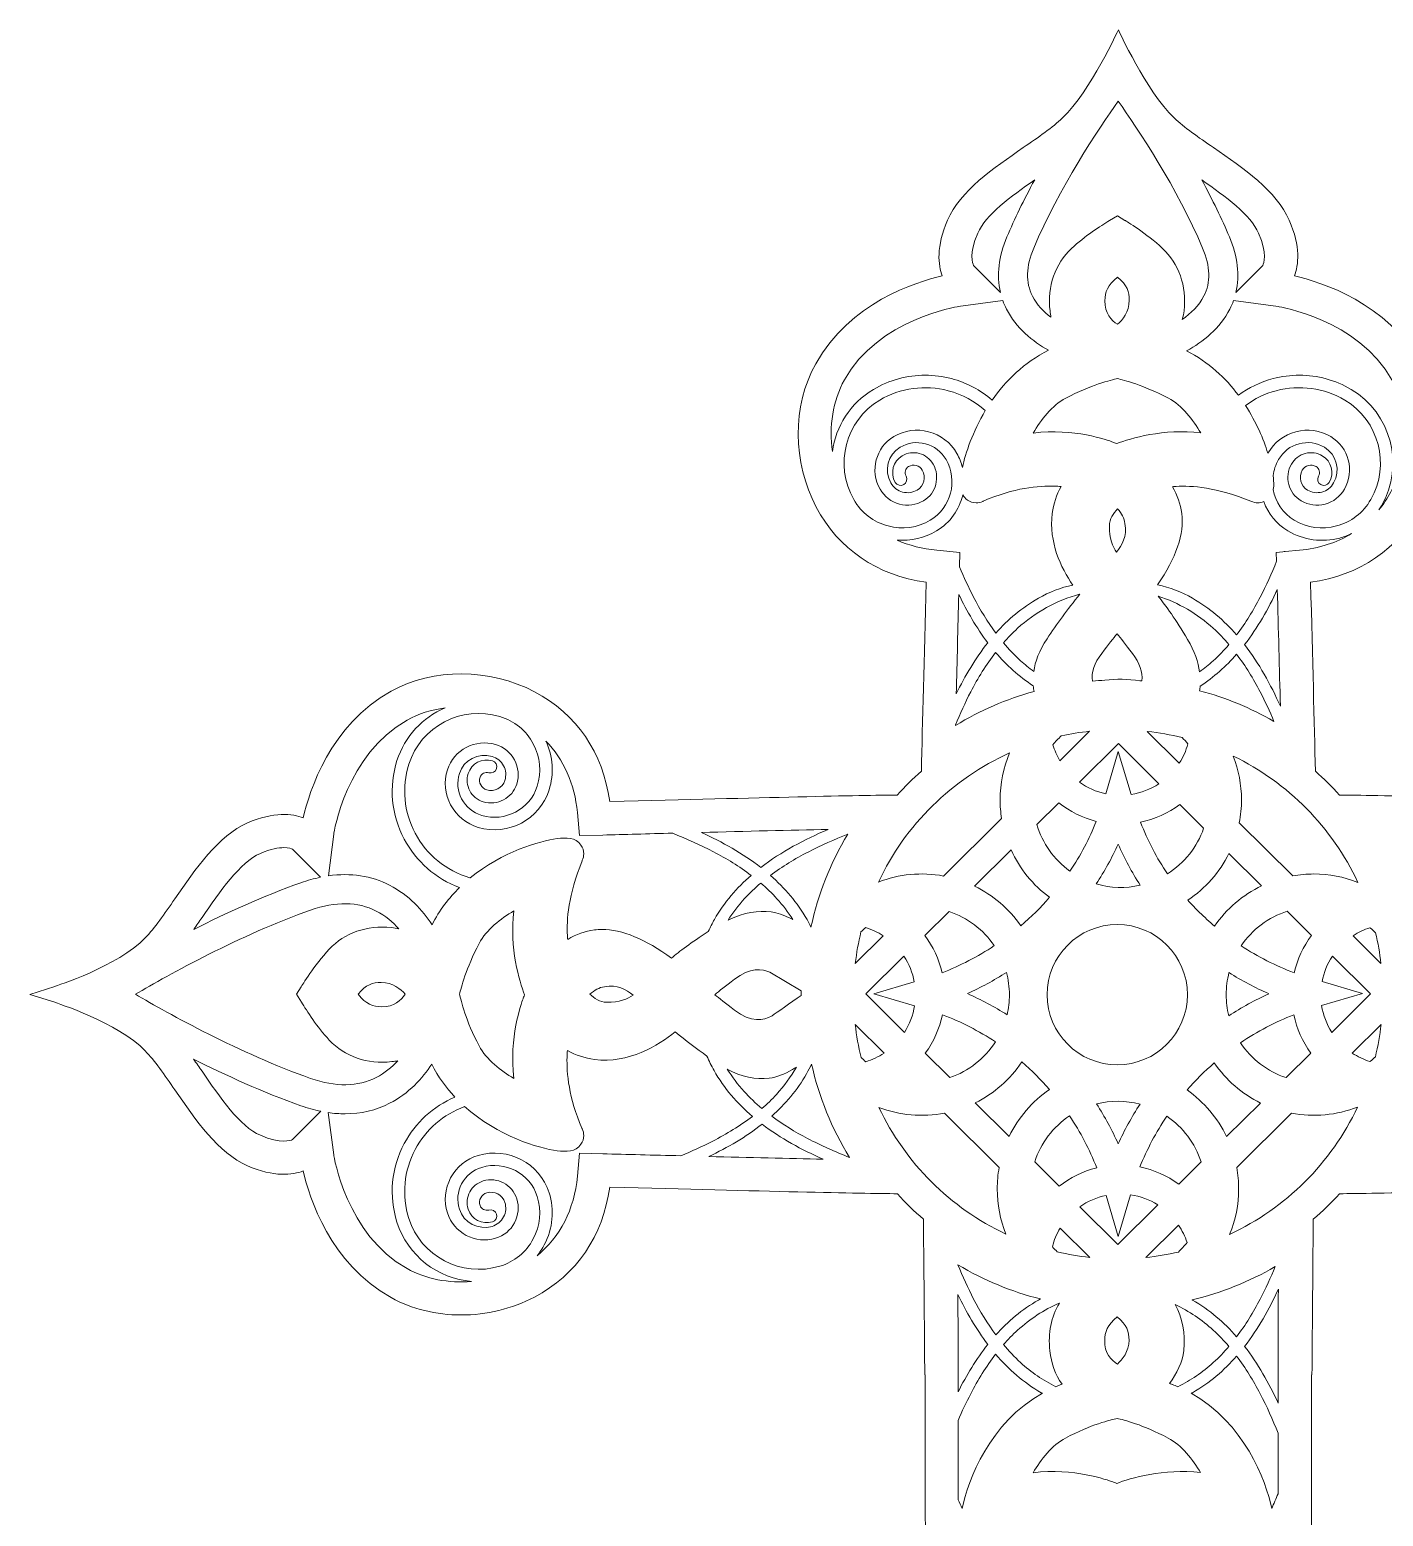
# Model space of a CAD drawing. Header units: millimetres. Extents: x -220 to 1461, y 255 to 578.
# Drawn here: x 339.9 to 501.1, y 386 to 563.1 of the extents above; entities that cross this region are included whole.
import ezdxf

# ---------------------------------------------------------------- set-up
doc = ezdxf.new("R2010")
doc.units = ezdxf.units.MM
doc.header["$MEASUREMENT"] = 0
doc.layers.add('Layer 4', color=7, linetype='Continuous')

msp = doc.modelspace()

# ---------------------------------------------------------------- linework, layer by layer
at = {"layer": 'Layer 4', "lineweight": 0}
for points, knots in [([(596.3, 449.12), (596.22, 449.14), (588.7, 451.55), (585.51, 454.9), (584.39, 456.07), (583.22, 457.77), (581.97, 459.57), (579.54, 463.1), (576.78, 467.1), (573.33, 468.6), (570.15, 469.98), (567.96, 469.7), (566.67, 469.22), (565.95, 472.42), (563.49, 480.26), (556.21, 484.31), (551.19, 487.09), (544.49, 487.06), (539.12, 484.23), (534.12, 481.6), (530.97, 476.97), (530.17, 471.14), (511.72, 471.63), (500.25, 471.9), (495.91, 471.93), (495.01, 472.93), (494.05, 473.87), (493.04, 474.77), (492.91, 480.5), (492.72, 488), (492.47, 497.28), (498.3, 498.08), (502.93, 501.23), (505.56, 506.23), (508.39, 511.59), (508.42, 518.3), (505.64, 523.31), (501.59, 530.6), (493.75, 533.06), (490.55, 533.78), (491.03, 535.07), (491.31, 537.26), (489.93, 540.44), (488.43, 543.89), (484.43, 546.65), (480.9, 549.08), (479.1, 550.32), (477.4, 551.49), (476.23, 552.61), (472.88, 555.81), (469.57, 563.13), (469.57, 563.13), (469.57, 563.13), (466.26, 555.81), (462.92, 552.61), (461.74, 551.49), (460.04, 550.32), (458.24, 549.08), (454.71, 546.65), (450.71, 543.89), (449.22, 540.44), (447.84, 537.26), (448.11, 535.07), (448.59, 533.78), (445.39, 533.06), (437.56, 530.6), (433.51, 523.31), (430.72, 518.3), (430.75, 511.59), (433.58, 506.23), (436.22, 501.23), (440.84, 498.08), (446.67, 497.28), (446.43, 488), (446.24, 480.49), (446.1, 474.77), (445.09, 473.87), (444.13, 472.93), (443.23, 471.93), (438.9, 471.9), (427.43, 471.63), (408.97, 471.14), (408.17, 476.97), (405.02, 481.6), (400.02, 484.23), (394.66, 487.06), (387.95, 487.09), (382.93, 484.31), (375.65, 480.26), (373.19, 472.42), (372.47, 469.22), (371.18, 469.7), (368.99, 469.98), (365.81, 468.6), (362.36, 467.1), (359.6, 463.1), (357.17, 459.57), (355.93, 457.77), (354.76, 456.07), (353.63, 454.9), (350.44, 451.55), (342.92, 449.14), (342.85, 449.12), (342.85, 449.12), (339.88, 448.17), (339.88, 448.17), (339.88, 448.17), (342.85, 447.23), (342.85, 447.23), (342.92, 447.21), (350.44, 444.8), (353.63, 441.45), (354.76, 440.28), (355.93, 438.58), (357.17, 436.78), (359.6, 433.25), (362.36, 429.25), (365.81, 427.75), (368.99, 426.37), (371.18, 426.65), (372.47, 427.13), (373.19, 423.93), (375.65, 416.09), (382.93, 412.04), (385.42, 410.66), (388.32, 409.97), (391.27, 409.97), (394.27, 409.97), (397.31, 410.69), (400.02, 412.11), (405.02, 414.75), (408.17, 419.38), (408.97, 425.21), (427.44, 424.71), (438.9, 424.45), (443.24, 424.42), (444.21, 423.34), (445.25, 422.32), (446.35, 421.37), (446.42, 414.11), (446.47, 407.4), (446.51, 402.83), (446.51, 402.83), (446.55, 402.83), (446.55, 402.83), (446.58, 386.22), (446.6, 368.58), (446.52, 367.64), (446.52, 367.7), (446.53, 367.74), (446.54, 367.76), (446.38, 367.13), (446.43, 347.89), (446.5, 331.46), (440.41, 330.64), (435.58, 327.35), (432.82, 322.13), (430.07, 316.91), (430, 310.45), (432.65, 305.68), (436.7, 298.39), (444.54, 295.93), (447.74, 295.21), (447.26, 293.92), (446.98, 291.73), (448.36, 288.55), (449.86, 285.1), (453.86, 282.34), (457.39, 279.91), (459.19, 278.67), (460.89, 277.5), (462.06, 276.37), (465.41, 273.18), (469.51, 263.27), (469.51, 263.27), (469.51, 263.27), (473.73, 273.18), (477.08, 276.37), (478.25, 277.5), (479.96, 278.67), (481.76, 279.91), (485.29, 282.34), (489.29, 285.1), (490.78, 288.55), (492.16, 291.73), (491.89, 293.92), (491.4, 295.21), (494.6, 295.93), (502.44, 298.39), (506.49, 305.68), (509.14, 310.45), (509.07, 316.91), (506.32, 322.13), (503.57, 327.35), (498.73, 330.64), (492.64, 331.46), (492.71, 347.89), (492.76, 367.13), (492.61, 367.76), (492.61, 367.74), (492.62, 367.7), (492.63, 367.64), (492.55, 368.58), (492.56, 386.22), (492.59, 402.83), (492.59, 402.83), (492.64, 402.83), (492.64, 402.83), (492.67, 407.4), (492.73, 414.11), (492.79, 421.37), (493.89, 422.32), (494.93, 423.34), (495.91, 424.42), (500.24, 424.45), (511.71, 424.71), (530.17, 425.21), (530.97, 419.38), (534.12, 414.75), (539.12, 412.11), (541.83, 410.69), (544.88, 409.97), (547.88, 409.97), (550.82, 409.97), (553.72, 410.66), (556.21, 412.04), (563.49, 416.09), (565.95, 423.93), (566.67, 427.13), (567.96, 426.65), (570.15, 426.37), (573.33, 427.75), (576.78, 429.25), (579.54, 433.25), (581.97, 436.78), (583.22, 438.58), (584.39, 440.28), (585.51, 441.45), (588.7, 444.8), (596.22, 447.21), (596.3, 447.23), (596.3, 447.23), (599.27, 448.17), (599.27, 448.17), (599.27, 448.17), (596.3, 449.12), (596.3, 449.12)], [0, 0, 0, 0, 1, 1, 1, 2, 2, 2, 3, 3, 3, 4, 4, 4, 5, 5, 5, 6, 6, 6, 7, 7, 7, 8, 8, 8, 9, 9, 9, 10, 10, 10, 11, 11, 11, 12, 12, 12, 13, 13, 13, 14, 14, 14, 15, 15, 15, 16, 16, 16, 17, 17, 17, 18, 18, 18, 19, 19, 19, 20, 20, 20, 21, 21, 21, 22, 22, 22, 23, 23, 23, 24, 24, 24, 25, 25, 25, 26, 26, 26, 27, 27, 27, 28, 28, 28, 29, 29, 29, 30, 30, 30, 31, 31, 31, 32, 32, 32, 33, 33, 33, 34, 34, 34, 35, 35, 35, 36, 36, 36, 37, 37, 37, 38, 38, 38, 39, 39, 39, 40, 40, 40, 41, 41, 41, 42, 42, 42, 43, 43, 43, 44, 44, 44, 45, 45, 45, 46, 46, 46, 47, 47, 47, 48, 48, 48, 49, 49, 49, 50, 50, 50, 51, 51, 51, 52, 52, 52, 53, 53, 53, 54, 54, 54, 55, 55, 55, 56, 56, 56, 57, 57, 57, 58, 58, 58, 59, 59, 59, 60, 60, 60, 61, 61, 61, 62, 62, 62, 63, 63, 63, 64, 64, 64, 65, 65, 65, 66, 66, 66, 67, 67, 67, 68, 68, 68, 69, 69, 69, 70, 70, 70, 71, 71, 71, 72, 72, 72, 73, 73, 73, 74, 74, 74, 75, 75, 75, 76, 76, 76, 77, 77, 77, 78, 78, 78, 79, 79, 79, 80, 80, 80, 81, 81, 81, 82, 82, 82, 82]), ([(469.55, 554.63), (471.83, 551.39), (476.65, 544.18), (479.61, 537.11), (480.52, 534.93), (480.58, 533.01), (479.77, 531.4), (479.18, 530.24), (478.21, 529.32), (477.19, 528.61), (477.3, 528.97), (477.37, 529.31), (477.4, 529.64), (477.69, 532.66), (476.8, 535.24), (474.83, 537.07), (472.93, 538.84), (470.47, 540.35), (470.36, 540.41), (470.36, 540.41), (469.45, 540.96), (469.45, 540.96), (469.45, 540.96), (468.51, 540.38), (468.51, 540.38), (467.48, 539.76), (465.54, 538.51), (464, 537.07), (462.02, 535.22), (461.11, 532.57), (461.43, 529.61), (461.46, 529.36), (461.5, 529.11), (461.54, 528.87), (460.66, 529.53), (459.85, 530.37), (459.33, 531.39), (458.52, 533.01), (458.57, 534.93), (459.49, 537.11), (462.45, 544.18), (467.27, 551.39), (469.55, 554.63)], [0, 0, 0, 0, 1, 1, 1, 2, 2, 2, 3, 3, 3, 4, 4, 4, 5, 5, 5, 6, 6, 6, 7, 7, 7, 8, 8, 8, 9, 9, 9, 10, 10, 10, 11, 11, 11, 12, 12, 12, 13, 13, 13, 14, 14, 14, 14]), ([(452.81, 538.87), (453.76, 541.06), (456.74, 543.25), (459.6, 545.23), (458.29, 542.84), (457.19, 540.57), (456.3, 538.45), (455.31, 536.08), (455.05, 533.86), (455.52, 531.82), (455.52, 531.82), (452.31, 535.04), (452.31, 535.04), (452.2, 535.27), (451.76, 536.43), (452.81, 538.87)], [0, 0, 0, 0, 1, 1, 1, 2, 2, 2, 3, 3, 3, 4, 4, 4, 5, 5, 5, 5]), ([(486.28, 538.87), (487.34, 536.42), (486.89, 535.26), (486.79, 535.05), (486.79, 535.05), (483.57, 531.83), (483.57, 531.83), (484.05, 533.87), (483.79, 536.08), (482.8, 538.45), (481.91, 540.57), (480.81, 542.84), (479.5, 545.23), (482.35, 543.25), (485.33, 541.06), (486.28, 538.87)], [0, 0, 0, 0, 1, 1, 1, 2, 2, 2, 3, 3, 3, 4, 4, 4, 5, 5, 5, 5]), ([(467.96, 530.82), (467.99, 531.86), (468.27, 532.68), (469.46, 533.64), (470.62, 532.7), (470.87, 531.89), (470.87, 530.88), (470.87, 529.5), (470.05, 528.54), (469.47, 528.02), (468.74, 528.49), (467.92, 529.35), (467.96, 530.82)], [0, 0, 0, 0, 1, 1, 1, 2, 2, 2, 3, 3, 3, 4, 4, 4, 4]), ([(436.93, 521.4), (440.96, 528.65), (450.41, 530.12), (450.49, 530.13), (450.49, 530.13), (455.81, 530.85), (455.81, 530.85), (455.93, 530.51), (456.08, 530.17), (456.25, 529.84), (457.39, 527.56), (459.36, 525.99), (461.26, 524.93), (458.32, 523.47), (456.13, 521.29), (454.54, 519), (453.15, 520.19), (451.5, 521.07), (449.69, 521.55), (448.65, 521.82), (447.6, 521.96), (446.56, 521.96), (444.41, 521.96), (442.29, 521.38), (440.38, 520.26), (437.61, 518.62), (435.91, 515.84), (435.51, 512.85), (435.08, 515.83), (435.55, 518.9), (436.93, 521.4)], [0, 0, 0, 0, 1, 1, 1, 2, 2, 2, 3, 3, 3, 4, 4, 4, 5, 5, 5, 6, 6, 6, 7, 7, 7, 8, 8, 8, 9, 9, 9, 10, 10, 10, 10]), ([(488.59, 530.13), (488.68, 530.12), (498.13, 528.65), (502.16, 521.4), (504.31, 517.52), (504.27, 512.29), (502.04, 508.07), (501.63, 507.29), (501.15, 506.56), (500.61, 505.9), (500.72, 506.06), (500.83, 506.23), (500.93, 506.4), (503.69, 511.23), (502.07, 517.45), (497.31, 520.26), (495.4, 521.38), (493.28, 521.96), (491.13, 521.96), (490.09, 521.96), (489.04, 521.82), (488, 521.55), (486.49, 521.15), (485.1, 520.47), (483.87, 519.57), (482.35, 521.61), (480.33, 523.52), (477.7, 524.86), (479.65, 525.92), (481.68, 527.51), (482.85, 529.84), (483.02, 530.17), (483.16, 530.51), (483.29, 530.85), (483.29, 530.85), (488.59, 530.13), (488.59, 530.13)], [0, 0, 0, 0, 1, 1, 1, 2, 2, 2, 3, 3, 3, 4, 4, 4, 5, 5, 5, 6, 6, 6, 7, 7, 7, 8, 8, 8, 9, 9, 9, 10, 10, 10, 11, 11, 11, 12, 12, 12, 12]), ([(451, 510.97), (450.85, 511.54), (450.63, 512.1), (450.33, 512.64), (449.59, 513.93), (448.39, 514.85), (446.97, 515.22), (445.56, 515.6), (444.08, 515.39), (442.82, 514.65), (440.67, 513.38), (439.93, 510.57), (441.18, 508.38), (441.69, 507.49), (442.51, 506.86), (443.49, 506.6), (444.47, 506.34), (445.48, 506.48), (446.35, 507), (447.86, 507.88), (448.37, 509.85), (447.5, 511.37), (447.14, 512), (446.55, 512.45), (445.85, 512.64), (445.16, 512.82), (444.44, 512.72), (443.82, 512.35), (442.73, 511.71), (442.36, 510.29), (442.99, 509.19), (443.2, 508.84), (443.65, 508.71), (444, 508.92), (444.36, 509.12), (444.48, 509.57), (444.28, 509.93), (444.05, 510.33), (444.18, 510.85), (444.58, 511.08), (444.85, 511.24), (445.17, 511.28), (445.48, 511.2), (445.79, 511.12), (446.05, 510.92), (446.21, 510.63), (446.68, 509.81), (446.41, 508.75), (445.6, 508.27), (445.07, 507.96), (444.46, 507.88), (443.87, 508.03), (443.28, 508.19), (442.78, 508.58), (442.47, 509.12), (441.62, 510.6), (442.11, 512.51), (443.58, 513.37), (444.49, 513.92), (445.56, 514.06), (446.59, 513.79), (447.63, 513.52), (448.5, 512.85), (449.04, 511.9), (450.48, 509.38), (449.64, 506.15), (447.16, 504.68), (445.63, 503.78), (443.84, 503.53), (442.13, 503.99), (440.4, 504.45), (438.95, 505.56), (438.05, 507.14), (435.68, 511.27), (437.07, 516.58), (441.14, 518.98), (443.62, 520.45), (446.53, 520.85), (449.31, 520.11), (450.97, 519.67), (452.47, 518.86), (453.72, 517.74), (452.21, 515.22), (451.37, 512.69), (451, 510.97)], [0, 0, 0, 0, 1, 1, 1, 2, 2, 2, 3, 3, 3, 4, 4, 4, 5, 5, 5, 6, 6, 6, 7, 7, 7, 8, 8, 8, 9, 9, 9, 10, 10, 10, 11, 11, 11, 12, 12, 12, 13, 13, 13, 14, 14, 14, 15, 15, 15, 16, 16, 16, 17, 17, 17, 18, 18, 18, 19, 19, 19, 20, 20, 20, 21, 21, 21, 22, 22, 22, 23, 23, 23, 24, 24, 24, 25, 25, 25, 26, 26, 26, 27, 27, 27, 28, 28, 28, 28]), ([(469.46, 521.55), (470.21, 521.38), (472.52, 520.8), (475.53, 519.22), (477.16, 518.36), (478.47, 516.62), (479.39, 515.08), (474.95, 515.63), (471.02, 514.42), (469.39, 513.81), (469.17, 513.89), (469.01, 513.95), (468.93, 513.98), (468.33, 514.21), (464.27, 515.68), (459.43, 515.07), (460.35, 516.62), (461.67, 518.36), (463.3, 519.22), (466.32, 520.8), (468.69, 521.39), (469.46, 521.55)], [0, 0, 0, 0, 1, 1, 1, 2, 2, 2, 3, 3, 3, 4, 4, 4, 5, 5, 5, 6, 6, 6, 7, 7, 7, 7]), ([(495.56, 503.99), (493.85, 503.53), (492.06, 503.78), (490.53, 504.68), (489.15, 505.5), (488.28, 506.86), (488.03, 508.35), (488.12, 508.84), (488.08, 509.38), (488.01, 509.93), (488.01, 509.95), (488.01, 509.98), (488, 510), (488.09, 510.65), (488.31, 511.3), (488.65, 511.9), (489.19, 512.85), (490.06, 513.52), (491.1, 513.79), (492.13, 514.06), (493.2, 513.92), (494.12, 513.37), (495.58, 512.51), (496.07, 510.6), (495.22, 509.12), (494.91, 508.58), (494.41, 508.19), (493.82, 508.03), (493.23, 507.88), (492.62, 507.96), (492.09, 508.27), (491.28, 508.75), (491.01, 509.81), (491.48, 510.63), (491.64, 510.92), (491.9, 511.12), (492.22, 511.2), (492.52, 511.28), (492.84, 511.24), (493.12, 511.08), (493.51, 510.85), (493.64, 510.33), (493.41, 509.93), (493.21, 509.57), (493.33, 509.12), (493.69, 508.92), (494.04, 508.71), (494.49, 508.84), (494.7, 509.19), (495.33, 510.29), (494.96, 511.71), (493.87, 512.35), (493.25, 512.72), (492.53, 512.82), (491.84, 512.64), (491.14, 512.45), (490.56, 512), (490.19, 511.37), (489.32, 509.85), (489.83, 507.88), (491.34, 507), (492.21, 506.48), (493.22, 506.34), (494.2, 506.6), (495.18, 506.86), (496, 507.49), (496.51, 508.38), (497.76, 510.57), (497.02, 513.38), (494.87, 514.65), (493.61, 515.39), (492.13, 515.6), (490.72, 515.22), (489.3, 514.85), (488.12, 513.94), (487.38, 512.66), (486.86, 514.34), (486, 516.36), (484.72, 518.35), (485.81, 519.16), (487.04, 519.76), (488.38, 520.11), (491.16, 520.85), (494.07, 520.45), (496.56, 518.98), (500.62, 516.58), (502.01, 511.27), (499.64, 507.14), (498.74, 505.56), (497.29, 504.45), (495.56, 503.99)], [0, 0, 0, 0, 1, 1, 1, 2, 2, 2, 3, 3, 3, 4, 4, 4, 5, 5, 5, 6, 6, 6, 7, 7, 7, 8, 8, 8, 9, 9, 9, 10, 10, 10, 11, 11, 11, 12, 12, 12, 13, 13, 13, 14, 14, 14, 15, 15, 15, 16, 16, 16, 17, 17, 17, 18, 18, 18, 19, 19, 19, 20, 20, 20, 21, 21, 21, 22, 22, 22, 23, 23, 23, 24, 24, 24, 25, 25, 25, 26, 26, 26, 27, 27, 27, 28, 28, 28, 29, 29, 29, 30, 30, 30, 30]), ([(443.21, 502.31), (444.84, 502.18), (446.47, 502.56), (447.91, 503.41), (449.55, 504.38), (450.63, 505.95), (451.04, 507.69), (451.17, 507.46), (451.34, 507.26), (451.59, 507.08), (451.89, 506.87), (452.25, 506.75), (452.63, 506.75), (452.63, 506.75), (452.63, 506.75), (452.63, 506.75), (452.9, 506.75), (453.17, 506.81), (453.41, 506.92), (453.45, 506.94), (453.49, 506.95), (453.53, 506.97), (457.1, 508.54), (460.1, 508.8), (461.98, 508.74), (462.25, 508.74), (462.5, 508.72), (462.76, 508.7), (462.2, 507.7), (461.84, 506.63), (461.7, 505.48), (461.27, 502.05), (462.7, 499.04), (464.15, 496.95), (462.71, 496.65), (461.33, 496.11), (460.04, 495.38), (458.09, 494.27), (456.42, 492.85), (454.97, 491.23), (453.97, 492.57), (453.1, 494.02), (452.33, 495.51), (451.72, 496.69), (451.17, 497.89), (450.65, 499.11), (450.65, 499.11), (450.7, 500.85), (450.7, 500.85), (450.7, 500.85), (447.93, 501.1), (447.93, 501.1), (446.22, 501.26), (444.64, 501.67), (443.21, 502.31)], [0, 0, 0, 0, 1, 1, 1, 2, 2, 2, 3, 3, 3, 4, 4, 4, 5, 5, 5, 6, 6, 6, 7, 7, 7, 8, 8, 8, 9, 9, 9, 10, 10, 10, 11, 11, 11, 12, 12, 12, 13, 13, 13, 14, 14, 14, 15, 15, 15, 16, 16, 16, 17, 17, 17, 18, 18, 18, 18]), ([(491.16, 501.1), (491.16, 501.1), (489.45, 500.94), (489.45, 500.94), (489.35, 500.95), (489.26, 500.94), (489.17, 500.92), (489.17, 500.92), (488.39, 500.85), (488.39, 500.85), (488.39, 500.85), (488.42, 499.78), (488.42, 499.78), (487.82, 498.33), (487.19, 496.9), (486.47, 495.51), (485.65, 493.94), (484.73, 492.42), (483.66, 491.01), (482.17, 492.72), (480.44, 494.22), (478.4, 495.38), (477.1, 496.12), (475.7, 496.66), (474.24, 496.97), (476.46, 500.19), (477.44, 503.05), (477.13, 505.48), (476.99, 506.6), (476.61, 507.66), (476.01, 508.67), (476.16, 508.68), (476.31, 508.7), (476.47, 508.71), (478.28, 508.82), (481.28, 508.6), (485.36, 506.95), (485.36, 506.95), (485.43, 506.92), (485.43, 506.92), (485.89, 506.71), (486.43, 506.7), (486.89, 506.89), (487.41, 505.48), (488.39, 504.23), (489.78, 503.41), (491.65, 502.3), (493.84, 502), (495.94, 502.55), (496.43, 502.69), (496.91, 502.87), (497.36, 503.08), (495.58, 502), (493.48, 501.32), (491.16, 501.1)], [0, 0, 0, 0, 1, 1, 1, 2, 2, 2, 3, 3, 3, 4, 4, 4, 5, 5, 5, 6, 6, 6, 7, 7, 7, 8, 8, 8, 9, 9, 9, 10, 10, 10, 11, 11, 11, 12, 12, 12, 13, 13, 13, 14, 14, 14, 15, 15, 15, 16, 16, 16, 17, 17, 17, 18, 18, 18, 18]), ([(468.5, 504.01), (468.5, 504.81), (469, 505.52), (469.48, 506.02), (469.96, 505.49), (470.26, 504.91), (470.36, 504.28), (470.61, 502.75), (470.03, 501.69), (469.34, 500.86), (468.88, 501.53), (468.5, 502.49), (468.5, 504.01)], [0, 0, 0, 0, 1, 1, 1, 2, 2, 2, 3, 3, 3, 4, 4, 4, 4]), ([(488.51, 496.42), (488.64, 491.69), (488.76, 486.91), (488.87, 482.52), (487.71, 485.11), (486.33, 487.63), (484.61, 489.86), (486.16, 491.87), (487.43, 494.1), (488.51, 496.42)], [0, 0, 0, 0, 1, 1, 1, 2, 2, 2, 3, 3, 3, 3]), ([(450.56, 495.84), (451.54, 493.81), (452.67, 491.86), (454.01, 490.08), (452.54, 488.22), (451.31, 486.14), (450.26, 483.98), (450.35, 487.82), (450.46, 491.85), (450.56, 495.84)], [0, 0, 0, 0, 1, 1, 1, 2, 2, 2, 3, 3, 3, 3]), ([(464.98, 495.85), (463.5, 494.04), (462.22, 492.3), (461.07, 490.56), (460.12, 489.12), (459.66, 487.81), (459.49, 486.66), (458.94, 487.05), (458.42, 487.48), (457.92, 487.93), (457.19, 488.59), (456.51, 489.32), (455.88, 490.07), (456.41, 490.68), (456.97, 491.25), (457.57, 491.8), (459.68, 493.71), (462.21, 495.14), (464.96, 495.87), (464.97, 495.86), (464.98, 495.86), (464.98, 495.85)], [0, 0, 0, 0, 1, 1, 1, 2, 2, 2, 3, 3, 3, 4, 4, 4, 5, 5, 5, 6, 6, 6, 7, 7, 7, 7]), ([(480.88, 487.93), (480.36, 487.46), (479.81, 487.02), (479.24, 486.61), (479.08, 487.73), (478.66, 489.03), (477.81, 490.48), (476.45, 492.8), (475.22, 494.5), (474.3, 495.64), (476.74, 494.85), (478.98, 493.52), (480.88, 491.8), (481.54, 491.19), (482.16, 490.54), (482.74, 489.86), (482.16, 489.18), (481.54, 488.53), (480.88, 487.93)], [0, 0, 0, 0, 1, 1, 1, 2, 2, 2, 3, 3, 3, 4, 4, 4, 5, 5, 5, 6, 6, 6, 6]), ([(469.41, 491.15), (469.85, 490.61), (470.44, 489.86), (471.24, 488.81), (472.12, 487.66), (472.5, 486.56), (472.36, 485.53), (472.28, 485.53), (472.2, 485.54), (472.13, 485.54), (470.7, 485.77), (469.34, 485.79), (467.95, 485.6), (467.46, 485.58), (466.97, 485.55), (466.47, 485.51), (466.33, 486.54), (466.7, 487.65), (467.59, 488.81), (468.39, 489.86), (468.98, 490.61), (469.41, 491.15)], [0, 0, 0, 0, 1, 1, 1, 2, 2, 2, 3, 3, 3, 4, 4, 4, 5, 5, 5, 6, 6, 6, 7, 7, 7, 7]), ([(450.16, 480.29), (450.72, 481.62), (451.32, 482.94), (451.98, 484.22), (452.84, 485.87), (453.81, 487.46), (454.95, 488.93), (456.24, 487.41), (457.72, 486.05), (459.44, 484.94), (459.46, 484.71), (459.49, 484.49), (459.53, 484.28), (456.23, 483.36), (453.09, 482.01), (450.16, 480.22), (450.16, 480.24), (450.16, 480.27), (450.16, 480.29)], [0, 0, 0, 0, 1, 1, 1, 2, 2, 2, 3, 3, 3, 4, 4, 4, 5, 5, 5, 6, 6, 6, 6]), ([(486.47, 484.22), (487.06, 483.07), (487.6, 481.89), (488.11, 480.7), (485.32, 482.3), (482.36, 483.53), (479.25, 484.36), (479.28, 484.54), (479.3, 484.72), (479.31, 484.91), (480.96, 485.97), (482.4, 487.27), (483.66, 488.71), (484.73, 487.3), (485.65, 485.79), (486.47, 484.22)], [0, 0, 0, 0, 1, 1, 1, 2, 2, 2, 3, 3, 3, 4, 4, 4, 5, 5, 5, 5]), ([(376.09, 467.28), (376.11, 467.38), (377.58, 476.82), (384.83, 480.85), (386.2, 481.61), (387.74, 482.1), (389.35, 482.31), (386.7, 481.18), (384.54, 478.96), (383.63, 476.03), (382.64, 472.9), (382.95, 469.57), (384.49, 466.68), (385.91, 463.99), (388.24, 461.97), (391.09, 460.91), (389.83, 459.68), (388.69, 458.21), (387.8, 456.48), (386.69, 458.18), (385.06, 460), (382.75, 461.18), (380.55, 462.31), (378.11, 462.68), (375.47, 462.3), (375.47, 462.3), (376.09, 467.28), (376.09, 467.28)], [0, 0, 0, 0, 1, 1, 1, 2, 2, 2, 3, 3, 3, 4, 4, 4, 5, 5, 5, 6, 6, 6, 7, 7, 7, 8, 8, 8, 9, 9, 9, 9]), ([(405.12, 469.85), (405.12, 469.85), (405.38, 467.09), (405.38, 467.09), (405.38, 467.09), (408.15, 467.16), (408.15, 467.16), (410.69, 467.23), (413.54, 467.31), (416.49, 467.38), (418.13, 466.71), (419.76, 465.99), (421.34, 465.17), (422.9, 464.36), (424.42, 463.43), (425.82, 462.36), (424.11, 460.87), (422.61, 459.15), (421.45, 457.11), (421.18, 456.64), (420.94, 456.16), (420.72, 455.66), (418.68, 454.38), (417.24, 453.26), (416.34, 452.49), (413.23, 454.76), (410.44, 455.91), (408.04, 455.91), (407.74, 455.91), (407.45, 455.89), (407.16, 455.86), (406.04, 455.72), (404.97, 455.34), (403.97, 454.73), (403.95, 454.88), (403.94, 455.04), (403.93, 455.2), (403.82, 457), (404.03, 460.01), (405.69, 464.09), (405.69, 464.09), (405.71, 464.16), (405.71, 464.16), (405.82, 464.4), (405.88, 464.66), (405.88, 464.93), (405.88, 465.3), (405.77, 465.66), (405.55, 465.97), (404.9, 466.88), (403.8, 466.88), (402.71, 466.74), (400.63, 466.47), (396.16, 465.17), (392.35, 462.05), (392.33, 462.06), (392.31, 462.07), (392.29, 462.07), (389.47, 462.92), (387.16, 464.8), (385.8, 467.37), (384.45, 469.92), (384.18, 472.83), (385.04, 475.59), (386.45, 480.1), (391.31, 482.65), (395.88, 481.29), (397.61, 480.77), (399.03, 479.61), (399.87, 478.03), (400.7, 476.46), (400.86, 474.67), (400.33, 472.97), (399.47, 470.23), (396.51, 468.67), (393.73, 469.5), (392.69, 469.81), (391.84, 470.51), (391.33, 471.46), (390.84, 472.4), (390.74, 473.47), (391.06, 474.49), (391.56, 476.11), (393.31, 477.02), (394.95, 476.53), (395.55, 476.35), (396.04, 475.96), (396.33, 475.41), (396.61, 474.88), (396.67, 474.26), (396.48, 473.68), (396.2, 472.78), (395.23, 472.27), (394.32, 472.54), (394.01, 472.64), (393.75, 472.85), (393.6, 473.13), (393.45, 473.41), (393.42, 473.73), (393.52, 474.04), (393.66, 474.47), (394.13, 474.72), (394.57, 474.59), (394.96, 474.47), (395.38, 474.69), (395.49, 475.08), (395.61, 475.48), (395.39, 475.89), (395, 476.01), (393.78, 476.37), (392.48, 475.69), (392.11, 474.48), (391.89, 473.8), (391.96, 473.07), (392.29, 472.44), (392.63, 471.8), (393.2, 471.33), (393.9, 471.12), (395.58, 470.62), (397.38, 471.57), (397.9, 473.23), (398.2, 474.2), (398.11, 475.22), (397.63, 476.11), (397.16, 477), (396.36, 477.66), (395.38, 477.95), (392.96, 478.67), (390.39, 477.32), (389.64, 474.93), (389.2, 473.53), (389.34, 472.05), (390.02, 470.76), (390.72, 469.46), (391.88, 468.51), (393.31, 468.08), (396.86, 467.02), (400.64, 469.01), (401.75, 472.53), (402.36, 474.47), (402.22, 476.53), (401.36, 478.36), (403.49, 476.18), (404.8, 473.27), (405.12, 469.85)], [0, 0, 0, 0, 1, 1, 1, 2, 2, 2, 3, 3, 3, 4, 4, 4, 5, 5, 5, 6, 6, 6, 7, 7, 7, 8, 8, 8, 9, 9, 9, 10, 10, 10, 11, 11, 11, 12, 12, 12, 13, 13, 13, 14, 14, 14, 15, 15, 15, 16, 16, 16, 17, 17, 17, 18, 18, 18, 19, 19, 19, 20, 20, 20, 21, 21, 21, 22, 22, 22, 23, 23, 23, 24, 24, 24, 25, 25, 25, 26, 26, 26, 27, 27, 27, 28, 28, 28, 29, 29, 29, 30, 30, 30, 31, 31, 31, 32, 32, 32, 33, 33, 33, 34, 34, 34, 35, 35, 35, 36, 36, 36, 37, 37, 37, 38, 38, 38, 39, 39, 39, 40, 40, 40, 41, 41, 41, 42, 42, 42, 43, 43, 43, 44, 44, 44, 45, 45, 45, 46, 46, 46, 47, 47, 47, 48, 48, 48, 48]), ([(462.6, 476.01), (462.25, 476.61), (461.97, 477.25), (461.78, 477.93), (462.08, 478.3), (462.41, 478.65), (462.76, 478.97), (463.87, 479.22), (465.01, 479.4), (466.15, 479.53), (466.15, 479.53), (462.6, 476.01), (462.6, 476.01)], [0, 0, 0, 0, 1, 1, 1, 2, 2, 2, 3, 3, 3, 4, 4, 4, 4]), ([(477.17, 478.78), (477.41, 478.54), (477.64, 478.29), (477.86, 478.03), (477.63, 477.22), (477.29, 476.44), (476.83, 475.73), (476.83, 475.73), (473.02, 479.52), (473.02, 479.52), (474.42, 479.36), (475.81, 479.12), (477.17, 478.78)], [0, 0, 0, 0, 1, 1, 1, 2, 2, 2, 3, 3, 3, 4, 4, 4, 4]), ([(456.62, 476.94), (455.87, 475.18), (455.48, 473.29), (455.48, 471.35), (455.48, 470.61), (455.54, 469.87), (455.66, 469.13), (455.66, 469.13), (448.75, 462.28), (448.75, 462.28), (446.12, 462.77), (443.43, 462.5), (440.99, 461.56), (444.2, 468.4), (449.73, 473.84), (456.62, 476.94)], [0, 0, 0, 0, 1, 1, 1, 2, 2, 2, 3, 3, 3, 4, 4, 4, 5, 5, 5, 5]), ([(469.58, 478.06), (469.58, 478.06), (474.4, 473.28), (474.4, 473.28), (473.39, 472.61), (472.27, 472.18), (471.08, 471.99), (471.08, 471.99), (469.54, 477.13), (469.54, 477.13), (469.54, 477.13), (468.06, 472.08), (468.06, 472.08), (466.93, 472.32), (465.88, 472.79), (464.94, 473.46), (464.94, 473.46), (469.58, 478.06), (469.58, 478.06)], [0, 0, 0, 0, 1, 1, 1, 2, 2, 2, 3, 3, 3, 4, 4, 4, 5, 5, 5, 6, 6, 6, 6]), ([(498.11, 461.52), (496.45, 462.18), (494.66, 462.52), (492.85, 462.52), (492.01, 462.52), (491.17, 462.45), (490.35, 462.3), (490.35, 462.3), (483.98, 468.63), (483.98, 468.63), (484.16, 469.53), (484.24, 470.44), (484.24, 471.35), (484.24, 473.15), (483.91, 474.91), (483.26, 476.57), (489.79, 473.4), (495.04, 468.09), (498.11, 461.52)], [0, 0, 0, 0, 1, 1, 1, 2, 2, 2, 3, 3, 3, 4, 4, 4, 5, 5, 5, 6, 6, 6, 6]), ([(462.46, 471.01), (463.79, 469.95), (465.31, 469.2), (466.94, 468.79), (466.12, 466.72), (465.06, 464.74), (463.8, 462.87), (461.91, 464.23), (460.51, 466.2), (459.86, 468.42), (459.86, 468.42), (462.46, 471.01), (462.46, 471.01)], [0, 0, 0, 0, 1, 1, 1, 2, 2, 2, 3, 3, 3, 4, 4, 4, 4]), ([(475.42, 462.53), (474.16, 464.41), (473.08, 466.47), (472.21, 468.69), (473.9, 469.04), (475.49, 469.75), (476.89, 470.8), (476.89, 470.8), (479.73, 467.98), (479.73, 467.98), (478.96, 465.74), (477.43, 463.81), (475.42, 462.53)], [0, 0, 0, 0, 1, 1, 1, 2, 2, 2, 3, 3, 3, 4, 4, 4, 4]), ([(426.98, 463.3), (424.82, 464.98), (422.4, 466.33), (419.89, 467.47), (425.17, 467.61), (430.55, 467.74), (434.99, 467.83), (432.16, 466.63), (429.4, 465.17), (426.98, 463.3)], [0, 0, 0, 0, 1, 1, 1, 2, 2, 2, 3, 3, 3, 3]), ([(432.62, 465.14), (434.16, 465.93), (435.74, 466.62), (437.33, 467.27), (435.27, 463.82), (433.8, 460.1), (432.95, 456.17), (432.8, 456.48), (432.64, 456.78), (432.48, 457.08), (431.32, 459.13), (429.83, 460.86), (428.12, 462.35), (429.53, 463.41), (431.05, 464.34), (432.62, 465.14)], [0, 0, 0, 0, 1, 1, 1, 2, 2, 2, 3, 3, 3, 4, 4, 4, 5, 5, 5, 5]), ([(472.18, 461.18), (470.45, 460.79), (468.62, 460.84), (466.93, 461.34), (467.93, 462.86), (468.8, 464.44), (469.55, 466.07), (470.31, 464.35), (471.18, 462.72), (472.18, 461.18)], [0, 0, 0, 0, 1, 1, 1, 2, 2, 2, 3, 3, 3, 3]), ([(360.4, 457.33), (362.53, 460.42), (364.94, 463.93), (367.35, 464.97), (368.61, 465.52), (369.53, 465.66), (370.15, 465.66), (370.75, 465.66), (371.08, 465.53), (371.18, 465.48), (371.18, 465.48), (374.53, 462.13), (374.53, 462.13), (373.76, 461.97), (372.98, 461.76), (372.19, 461.48), (367.69, 459.9), (363.17, 457.82), (359.42, 455.92), (359.74, 456.38), (360.07, 456.86), (360.4, 457.33)], [0, 0, 0, 0, 1, 1, 1, 2, 2, 2, 3, 3, 3, 4, 4, 4, 5, 5, 5, 6, 6, 6, 7, 7, 7, 7]), ([(461.38, 459.74), (460.33, 458.54), (459.18, 457.4), (457.95, 456.36), (456.54, 458.37), (454.64, 460), (452.44, 461.07), (452.44, 461.07), (456.79, 465.38), (456.79, 465.38), (457.81, 463.15), (459.39, 461.2), (461.38, 459.74)], [0, 0, 0, 0, 1, 1, 1, 2, 2, 2, 3, 3, 3, 4, 4, 4, 4]), ([(481.03, 456.32), (480.41, 456.84), (479.81, 457.38), (479.25, 457.93), (478.78, 458.4), (478.31, 458.89), (477.85, 459.4), (479.95, 460.8), (481.64, 462.73), (482.75, 464.97), (482.75, 464.97), (486.64, 461.11), (486.64, 461.11), (484.39, 460.03), (482.45, 458.38), (481.03, 456.32)], [0, 0, 0, 0, 1, 1, 1, 2, 2, 2, 3, 3, 3, 4, 4, 4, 5, 5, 5, 5]), ([(426.97, 461.43), (427.65, 460.85), (428.3, 460.23), (428.9, 459.57), (429.6, 458.79), (430.23, 457.96), (430.79, 457.08), (430.47, 457.24), (430.14, 457.4), (429.82, 457.54), (428.5, 458.13), (426.84, 458.22), (425.15, 457.8), (424.47, 457.63), (423.78, 457.36), (423.08, 457.02), (423.65, 457.93), (424.31, 458.78), (425.03, 459.58), (425.64, 460.24), (426.29, 460.85), (426.97, 461.43)], [0, 0, 0, 0, 1, 1, 1, 2, 2, 2, 3, 3, 3, 4, 4, 4, 5, 5, 5, 6, 6, 6, 7, 7, 7, 7]), ([(352.47, 448.19), (356.38, 450.49), (364.95, 455.27), (373.33, 458.21), (376.33, 459.27), (378.97, 459.23), (381.16, 458.11), (382.24, 457.56), (383.13, 456.8), (383.86, 455.97), (383.56, 456.05), (383.27, 456.1), (383, 456.13), (379.97, 456.42), (377.4, 455.53), (375.56, 453.56), (373.79, 451.66), (372.28, 449.19), (372.22, 449.09), (372.22, 449.09), (371.67, 448.18), (371.67, 448.18), (371.67, 448.18), (372.26, 447.23), (372.26, 447.23), (372.87, 446.21), (374.12, 444.27), (375.56, 442.73), (377.41, 440.75), (380.06, 439.83), (383.02, 440.16), (383.25, 440.18), (383.49, 440.22), (383.71, 440.26), (383.02, 439.5), (382.17, 438.79), (381.16, 438.27), (378.97, 437.15), (376.33, 437.11), (373.33, 438.17), (364.94, 441.11), (356.38, 445.89), (352.47, 448.19)], [0, 0, 0, 0, 1, 1, 1, 2, 2, 2, 3, 3, 3, 4, 4, 4, 5, 5, 5, 6, 6, 6, 7, 7, 7, 8, 8, 8, 9, 9, 9, 10, 10, 10, 11, 11, 11, 12, 12, 12, 13, 13, 13, 14, 14, 14, 14]), ([(397.56, 438.16), (396.01, 439.08), (394.27, 440.4), (393.41, 442.03), (391.83, 445.04), (391.25, 447.42), (391.09, 448.19), (391.25, 448.94), (391.84, 451.25), (393.41, 454.25), (394.27, 455.88), (396.01, 457.2), (397.55, 458.12), (397, 453.68), (398.21, 449.74), (398.83, 448.12), (398.74, 447.9), (398.68, 447.74), (398.65, 447.65), (398.43, 447.06), (396.95, 443), (397.56, 438.16)], [0, 0, 0, 0, 1, 1, 1, 2, 2, 2, 3, 3, 3, 4, 4, 4, 5, 5, 5, 6, 6, 6, 7, 7, 7, 7]), ([(454.79, 453.98), (452.83, 452.68), (450.74, 451.59), (448.56, 450.75), (448.2, 452.36), (447.51, 453.86), (446.51, 455.19), (446.51, 455.19), (449.4, 458.05), (449.4, 458.05), (451.58, 457.33), (453.5, 455.89), (454.79, 453.98)], [0, 0, 0, 0, 1, 1, 1, 2, 2, 2, 3, 3, 3, 4, 4, 4, 4]), ([(490.53, 450.75), (488.29, 451.6), (486.17, 452.67), (484.2, 453.96), (485.51, 455.9), (487.46, 457.37), (489.69, 458.08), (489.69, 458.08), (492.58, 455.2), (492.58, 455.2), (491.59, 453.88), (490.89, 452.37), (490.53, 450.75)], [0, 0, 0, 0, 1, 1, 1, 2, 2, 2, 3, 3, 3, 4, 4, 4, 4]), ([(438.9, 455.62), (439.09, 455.8), (439.28, 455.97), (439.47, 456.13), (440.21, 455.91), (440.92, 455.58), (441.57, 455.16), (441.57, 455.16), (438.23, 451.85), (438.23, 451.85), (438.38, 453.12), (438.6, 454.38), (438.9, 455.62)], [0, 0, 0, 0, 1, 1, 1, 2, 2, 2, 3, 3, 3, 4, 4, 4, 4]), ([(469.44, 439.78), (464.83, 439.78), (461.08, 443.53), (461.08, 448.14), (461.08, 452.75), (464.83, 456.5), (469.44, 456.5), (474.05, 456.5), (477.8, 452.75), (477.8, 448.14), (477.8, 443.53), (474.05, 439.78), (469.44, 439.78)], [0, 0, 0, 0, 1, 1, 1, 2, 2, 2, 3, 3, 3, 4, 4, 4, 4]), ([(497.53, 455.16), (498.16, 455.57), (498.84, 455.89), (499.55, 456.12), (499.78, 455.92), (500.01, 455.72), (500.22, 455.51), (500.5, 454.31), (500.72, 453.08), (500.86, 451.85), (500.86, 451.85), (497.53, 455.16), (497.53, 455.16)], [0, 0, 0, 0, 1, 1, 1, 2, 2, 2, 3, 3, 3, 4, 4, 4, 4]), ([(445.29, 446.82), (445.11, 445.68), (444.7, 444.61), (444.08, 443.64), (444.08, 443.64), (439.48, 448.22), (439.48, 448.22), (439.48, 448.22), (444.02, 452.73), (444.02, 452.73), (444.64, 451.79), (445.06, 450.75), (445.26, 449.65), (445.26, 449.65), (440.44, 448.22), (440.44, 448.22), (440.44, 448.22), (445.29, 446.82), (445.29, 446.82)], [0, 0, 0, 0, 1, 1, 1, 2, 2, 2, 3, 3, 3, 4, 4, 4, 5, 5, 5, 6, 6, 6, 6]), ([(493.84, 449.69), (494.04, 450.78), (494.46, 451.81), (495.07, 452.73), (495.07, 452.73), (499.61, 448.22), (499.61, 448.22), (499.61, 448.22), (495, 443.65), (495, 443.65), (494.38, 444.62), (493.97, 445.7), (493.79, 446.85), (493.79, 446.85), (498.66, 448.29), (498.66, 448.29), (498.66, 448.29), (493.84, 449.69), (493.84, 449.69)], [0, 0, 0, 0, 1, 1, 1, 2, 2, 2, 3, 3, 3, 4, 4, 4, 5, 5, 5, 6, 6, 6, 6]), ([(431.78, 448.05), (430.53, 447.16), (428.9, 446.01), (428.32, 445.63), (428.32, 445.63), (428.26, 445.59), (428.26, 445.59), (427.33, 445.05), (425.83, 444.78), (423.83, 446.31), (422.78, 447.12), (422.02, 447.71), (421.48, 448.14), (422.02, 448.57), (422.78, 449.17), (423.83, 449.97), (425.72, 451.42), (427.17, 451.23), (428.05, 450.81), (428.05, 450.81), (431.79, 448.61), (431.79, 448.61), (431.78, 448.45), (431.78, 448.29), (431.78, 448.14), (431.78, 448.11), (431.78, 448.08), (431.78, 448.05)], [0, 0, 0, 0, 1, 1, 1, 2, 2, 2, 3, 3, 3, 4, 4, 4, 5, 5, 5, 6, 6, 6, 7, 7, 7, 8, 8, 8, 9, 9, 9, 9]), ([(456.59, 448.14), (456.59, 447.32), (456.49, 446.52), (456.31, 445.74), (454.8, 446.7), (453.22, 447.54), (451.59, 448.27), (453.19, 448.99), (454.75, 449.84), (456.24, 450.8), (456.47, 449.93), (456.59, 449.04), (456.59, 448.14)], [0, 0, 0, 0, 1, 1, 1, 2, 2, 2, 3, 3, 3, 4, 4, 4, 4]), ([(487.51, 448.25), (485.86, 447.5), (484.26, 446.62), (482.72, 445.62), (482.52, 446.44), (482.42, 447.29), (482.42, 448.14), (482.42, 449.03), (482.53, 449.92), (482.75, 450.77), (484.27, 449.81), (485.86, 448.97), (487.51, 448.25)], [0, 0, 0, 0, 1, 1, 1, 2, 2, 2, 3, 3, 3, 4, 4, 4, 4]), ([(384.61, 448.2), (384.14, 447.47), (383.27, 446.64), (381.81, 446.69), (380.77, 446.72), (379.95, 446.99), (379, 448.19), (379.93, 449.35), (380.74, 449.59), (381.76, 449.59), (383.13, 449.59), (384.1, 448.78), (384.61, 448.2)], [0, 0, 0, 0, 1, 1, 1, 2, 2, 2, 3, 3, 3, 4, 4, 4, 4]), ([(411.77, 448.07), (411.1, 447.61), (410.14, 447.23), (408.62, 447.23), (407.82, 447.23), (407.11, 447.73), (406.61, 448.2), (407.15, 448.69), (407.73, 448.99), (408.35, 449.09), (409.87, 449.34), (410.92, 448.77), (411.77, 448.07)], [0, 0, 0, 0, 1, 1, 1, 2, 2, 2, 3, 3, 3, 4, 4, 4, 4]), ([(448.61, 445.75), (450.84, 444.91), (452.95, 443.82), (454.93, 442.51), (453.65, 440.53), (451.72, 439.02), (449.5, 438.26), (449.5, 438.26), (446.57, 441.17), (446.57, 441.17), (447.58, 442.54), (448.27, 444.09), (448.61, 445.75)], [0, 0, 0, 0, 1, 1, 1, 2, 2, 2, 3, 3, 3, 4, 4, 4, 4]), ([(484.13, 442.41), (486.13, 443.76), (488.26, 444.87), (490.48, 445.74), (490.82, 444.09), (491.51, 442.55), (492.51, 441.18), (492.51, 441.18), (489.55, 438.25), (489.55, 438.25), (487.34, 438.99), (485.42, 440.46), (484.13, 442.41)], [0, 0, 0, 0, 1, 1, 1, 2, 2, 2, 3, 3, 3, 4, 4, 4, 4]), ([(408.15, 429.18), (408.15, 429.18), (405.38, 429.26), (405.38, 429.26), (405.38, 429.26), (405.12, 426.5), (405.12, 426.5), (404.75, 422.55), (403.07, 419.27), (400.31, 417.03), (400.64, 417.44), (400.93, 417.87), (401.18, 418.34), (402.2, 420.26), (402.4, 422.46), (401.75, 424.54), (400.64, 428.05), (396.86, 430.05), (393.31, 428.98), (391.88, 428.56), (390.72, 427.6), (390.02, 426.3), (389.34, 425.01), (389.2, 423.53), (389.64, 422.13), (390.39, 419.75), (392.96, 418.39), (395.38, 419.11), (396.36, 419.41), (397.16, 420.06), (397.63, 420.96), (398.11, 421.85), (398.2, 422.87), (397.9, 423.83), (397.38, 425.5), (395.58, 426.45), (393.9, 425.94), (393.2, 425.73), (392.63, 425.27), (392.29, 424.63), (391.96, 424), (391.89, 423.27), (392.11, 422.59), (392.48, 421.38), (393.78, 420.7), (395, 421.06), (395.39, 421.18), (395.61, 421.59), (395.49, 421.98), (395.38, 422.37), (394.96, 422.6), (394.57, 422.48), (394.13, 422.35), (393.66, 422.59), (393.52, 423.03), (393.42, 423.33), (393.45, 423.65), (393.6, 423.93), (393.75, 424.22), (394.01, 424.43), (394.32, 424.52), (395.23, 424.79), (396.2, 424.29), (396.48, 423.39), (396.67, 422.81), (396.61, 422.19), (396.33, 421.65), (396.04, 421.11), (395.55, 420.71), (394.95, 420.53), (393.31, 420.04), (391.56, 420.96), (391.06, 422.58), (390.74, 423.59), (390.84, 424.67), (391.33, 425.61), (391.84, 426.56), (392.69, 427.25), (393.73, 427.56), (396.51, 428.4), (399.47, 426.84), (400.33, 424.09), (400.86, 422.4), (400.7, 420.6), (399.87, 419.04), (399.03, 417.46), (397.61, 416.3), (395.88, 415.78), (391.31, 414.41), (386.45, 416.97), (385.04, 421.47), (384.18, 424.23), (384.45, 427.15), (385.8, 429.69), (387.06, 432.08), (389.14, 433.88), (391.69, 434.8), (395.63, 431.27), (400.51, 429.83), (402.71, 429.54), (403.8, 429.4), (404.9, 429.4), (405.55, 430.31), (405.77, 430.62), (405.88, 430.98), (405.88, 431.36), (405.88, 431.62), (405.82, 431.89), (405.71, 432.14), (405.69, 432.18), (405.68, 432.22), (405.66, 432.25), (404.09, 435.83), (403.83, 438.82), (403.89, 440.71), (403.9, 440.97), (403.91, 441.23), (403.93, 441.48), (404.93, 440.92), (406.01, 440.57), (407.16, 440.42), (411.24, 439.91), (414.75, 442.05), (416.78, 443.71), (418.07, 442.66), (419.32, 441.71), (420.56, 440.83), (420.8, 440.24), (421.09, 439.66), (421.4, 439.1), (422.6, 436.97), (424.17, 435.18), (425.97, 433.64), (424.5, 432.51), (422.9, 431.54), (421.25, 430.69), (420.01, 430.05), (418.74, 429.48), (417.45, 428.94), (414.16, 429.02), (410.97, 429.11), (408.15, 429.18)], [0, 0, 0, 0, 1, 1, 1, 2, 2, 2, 3, 3, 3, 4, 4, 4, 5, 5, 5, 6, 6, 6, 7, 7, 7, 8, 8, 8, 9, 9, 9, 10, 10, 10, 11, 11, 11, 12, 12, 12, 13, 13, 13, 14, 14, 14, 15, 15, 15, 16, 16, 16, 17, 17, 17, 18, 18, 18, 19, 19, 19, 20, 20, 20, 21, 21, 21, 22, 22, 22, 23, 23, 23, 24, 24, 24, 25, 25, 25, 26, 26, 26, 27, 27, 27, 28, 28, 28, 29, 29, 29, 30, 30, 30, 31, 31, 31, 32, 32, 32, 33, 33, 33, 34, 34, 34, 35, 35, 35, 36, 36, 36, 37, 37, 37, 38, 38, 38, 39, 39, 39, 40, 40, 40, 41, 41, 41, 42, 42, 42, 43, 43, 43, 44, 44, 44, 45, 45, 45, 46, 46, 46, 47, 47, 47, 47]), ([(438.92, 440.65), (438.6, 441.94), (438.37, 443.27), (438.22, 444.6), (438.22, 444.6), (441.66, 441.18), (441.66, 441.18), (440.98, 440.73), (440.25, 440.38), (439.48, 440.15), (439.29, 440.31), (439.1, 440.48), (438.92, 440.65)], [0, 0, 0, 0, 1, 1, 1, 2, 2, 2, 3, 3, 3, 4, 4, 4, 4]), ([(500.19, 440.75), (499.99, 440.55), (499.77, 440.35), (499.55, 440.16), (498.8, 440.4), (498.08, 440.75), (497.42, 441.18), (497.42, 441.18), (500.87, 444.6), (500.87, 444.6), (500.73, 443.3), (500.5, 442.02), (500.19, 440.75)], [0, 0, 0, 0, 1, 1, 1, 2, 2, 2, 3, 3, 3, 4, 4, 4, 4]), ([(371.18, 430.87), (370.95, 430.76), (369.79, 430.32), (367.35, 431.38), (364.94, 432.42), (362.53, 435.92), (360.4, 439.02), (360.06, 439.51), (359.72, 440), (359.39, 440.47), (363.15, 438.57), (367.68, 436.49), (372.19, 434.9), (372.99, 434.62), (373.78, 434.4), (374.56, 434.24), (374.56, 434.24), (371.18, 430.87), (371.18, 430.87)], [0, 0, 0, 0, 1, 1, 1, 2, 2, 2, 3, 3, 3, 4, 4, 4, 5, 5, 5, 6, 6, 6, 6]), ([(384.83, 415.5), (377.58, 419.52), (376.11, 428.97), (376.09, 429.06), (376.09, 429.06), (375.41, 434.09), (375.41, 434.09), (376.1, 433.99), (376.77, 433.94), (377.43, 433.94), (377.43, 433.94), (377.44, 433.94), (377.44, 433.94), (379.33, 433.94), (381.12, 434.36), (382.75, 435.2), (385.04, 436.37), (386.66, 438.17), (387.77, 439.85), (388.53, 438.35), (389.48, 437.06), (390.54, 435.93), (387.94, 434.83), (385.82, 432.9), (384.49, 430.39), (382.95, 427.49), (382.64, 424.17), (383.63, 421.03), (384.89, 417.01), (388.5, 414.31), (392.5, 413.97), (389.8, 413.74), (387.08, 414.24), (384.83, 415.5)], [0, 0, 0, 0, 1, 1, 1, 2, 2, 2, 3, 3, 3, 4, 4, 4, 5, 5, 5, 6, 6, 6, 7, 7, 7, 8, 8, 8, 9, 9, 9, 10, 10, 10, 11, 11, 11, 11]), ([(427.97, 438.19), (428.87, 438.31), (429.78, 438.65), (430.76, 439.22), (430.92, 439.32), (431.07, 439.41), (431.21, 439.51), (430.55, 438.35), (429.75, 437.25), (428.84, 436.26), (428.3, 435.66), (427.72, 435.1), (427.11, 434.57), (426.36, 435.21), (425.64, 435.88), (424.98, 436.62), (424.23, 437.44), (423.56, 438.33), (422.98, 439.26), (424.66, 438.36), (426.36, 437.99), (427.97, 438.19)], [0, 0, 0, 0, 1, 1, 1, 2, 2, 2, 3, 3, 3, 4, 4, 4, 5, 5, 5, 6, 6, 6, 7, 7, 7, 7]), ([(437.53, 428.74), (435.84, 429.43), (434.16, 430.17), (432.54, 431.01), (431.05, 431.79), (429.61, 432.66), (428.27, 433.66), (429.89, 435.11), (431.31, 436.77), (432.43, 438.72), (432.64, 439.1), (432.84, 439.48), (433.02, 439.86), (433.91, 435.93), (435.42, 432.2), (437.54, 428.74), (437.54, 428.74), (437.54, 428.74), (437.53, 428.74)], [0, 0, 0, 0, 1, 1, 1, 2, 2, 2, 3, 3, 3, 4, 4, 4, 5, 5, 5, 6, 6, 6, 6]), ([(458.08, 440.12), (459.25, 439.11), (460.35, 438.01), (461.37, 436.84), (459.3, 435.42), (457.65, 433.48), (456.56, 431.24), (456.56, 431.24), (452.53, 435.25), (452.53, 435.25), (454.76, 436.36), (456.68, 438.04), (458.08, 440.12)], [0, 0, 0, 0, 1, 1, 1, 2, 2, 2, 3, 3, 3, 4, 4, 4, 4]), ([(477.76, 436.78), (478.76, 437.93), (479.84, 439.01), (481, 440.01), (482.4, 437.97), (484.3, 436.32), (486.51, 435.23), (486.51, 435.23), (482.47, 431.23), (482.47, 431.23), (481.4, 433.44), (479.78, 435.36), (477.76, 436.78)], [0, 0, 0, 0, 1, 1, 1, 2, 2, 2, 3, 3, 3, 4, 4, 4, 4]), ([(441.04, 434.71), (443.5, 433.76), (446.22, 433.51), (448.86, 434.02), (448.86, 434.02), (455.37, 427.55), (455.37, 427.55), (455.21, 426.71), (455.14, 425.85), (455.14, 425), (455.14, 423.14), (455.49, 421.32), (456.18, 419.62), (449.53, 422.73), (444.18, 428.07), (441.04, 434.71)], [0, 0, 0, 0, 1, 1, 1, 2, 2, 2, 3, 3, 3, 4, 4, 4, 5, 5, 5, 5]), ([(469.55, 430.36), (468.81, 432.01), (467.95, 433.6), (466.97, 435.12), (468.66, 435.54), (470.46, 435.54), (472.15, 435.09), (471.16, 433.57), (470.29, 431.99), (469.55, 430.36)], [0, 0, 0, 0, 1, 1, 1, 2, 2, 2, 3, 3, 3, 3]), ([(482.83, 419.58), (483.53, 421.29), (483.9, 423.13), (483.9, 425), (483.9, 425.85), (483.82, 426.7), (483.67, 427.55), (483.67, 427.55), (490.19, 434.01), (490.19, 434.01), (492.86, 433.51), (495.6, 433.78), (498.07, 434.75), (494.92, 428.06), (489.54, 422.7), (482.83, 419.58)], [0, 0, 0, 0, 1, 1, 1, 2, 2, 2, 3, 3, 3, 4, 4, 4, 5, 5, 5, 5]), ([(434.4, 428.53), (430.32, 428.62), (425.53, 428.73), (420.78, 428.85), (423.02, 429.93), (425.19, 431.18), (427.12, 432.7), (429.34, 431.02), (431.83, 429.67), (434.4, 428.53)], [0, 0, 0, 0, 1, 1, 1, 2, 2, 2, 3, 3, 3, 3]), ([(466.99, 427.5), (465.36, 427.1), (463.84, 426.36), (462.52, 425.32), (462.52, 425.32), (459.6, 428.22), (459.6, 428.22), (460.32, 430.45), (461.8, 432.39), (463.76, 433.7), (465.06, 431.76), (466.14, 429.69), (466.99, 427.5)], [0, 0, 0, 0, 1, 1, 1, 2, 2, 2, 3, 3, 3, 4, 4, 4, 4]), ([(476.76, 425.57), (475.38, 426.58), (473.81, 427.27), (472.14, 427.61), (472.98, 429.72), (474.05, 431.74), (475.34, 433.65), (477.26, 432.34), (478.72, 430.42), (479.44, 428.22), (479.44, 428.22), (476.76, 425.57), (476.76, 425.57)], [0, 0, 0, 0, 1, 1, 1, 2, 2, 2, 3, 3, 3, 4, 4, 4, 4]), ([(469.51, 418.37), (469.51, 418.37), (464.99, 422.86), (464.99, 422.86), (465.93, 423.52), (466.98, 423.98), (468.1, 424.21), (468.1, 424.21), (469.56, 419.31), (469.56, 419.31), (469.56, 419.31), (471.02, 424.3), (471.02, 424.3), (472.18, 424.13), (473.28, 423.72), (474.26, 423.09), (474.26, 423.09), (469.51, 418.37), (469.51, 418.37)], [0, 0, 0, 0, 1, 1, 1, 2, 2, 2, 3, 3, 3, 4, 4, 4, 5, 5, 5, 6, 6, 6, 6]), ([(462.64, 420.32), (462.64, 420.32), (466.16, 416.83), (466.16, 416.83), (464.86, 416.97), (463.57, 417.19), (462.3, 417.49), (462.09, 417.68), (461.9, 417.89), (461.71, 418.1), (461.91, 418.88), (462.22, 419.63), (462.64, 420.32)], [0, 0, 0, 0, 1, 1, 1, 2, 2, 2, 3, 3, 3, 4, 4, 4, 4]), ([(476.72, 417.47), (475.45, 417.17), (474.15, 416.96), (472.85, 416.82), (472.85, 416.82), (476.74, 420.68), (476.74, 420.68), (477.17, 420.04), (477.51, 419.34), (477.75, 418.61), (477.43, 418.2), (477.09, 417.82), (476.72, 417.47)], [0, 0, 0, 0, 1, 1, 1, 2, 2, 2, 3, 3, 3, 4, 4, 4, 4]), ([(460.29, 411.88), (460.21, 411.83), (460.13, 411.79), (460.04, 411.74), (458.09, 410.63), (456.42, 409.21), (454.97, 407.59), (453.97, 408.94), (453.1, 410.38), (452.33, 411.87), (451.64, 413.2), (451.03, 414.57), (450.45, 415.96), (453.54, 414.11), (456.84, 412.75), (460.29, 411.88)], [0, 0, 0, 0, 1, 1, 1, 2, 2, 2, 3, 3, 3, 4, 4, 4, 5, 5, 5, 5]), ([(486.47, 411.87), (485.65, 410.3), (484.73, 408.79), (483.66, 407.38), (482.17, 409.09), (480.44, 410.58), (478.4, 411.74), (478.39, 411.75), (478.37, 411.76), (478.36, 411.77), (481.83, 412.6), (485.15, 413.93), (488.26, 415.74), (487.71, 414.43), (487.12, 413.13), (486.47, 411.87)], [0, 0, 0, 0, 1, 1, 1, 2, 2, 2, 3, 3, 3, 4, 4, 4, 5, 5, 5, 5]), ([(488.61, 399.48), (487.5, 401.86), (486.2, 404.17), (484.61, 406.23), (486.22, 408.31), (487.53, 410.63), (488.63, 413.05), (488.62, 407.98), (488.61, 403.48), (488.61, 399.48)], [0, 0, 0, 0, 1, 1, 1, 2, 2, 2, 3, 3, 3, 3]), ([(450.46, 412.42), (451.46, 410.32), (452.62, 408.29), (454.01, 406.45), (452.64, 404.72), (451.48, 402.8), (450.48, 400.81), (450.48, 404.3), (450.47, 408.16), (450.46, 412.42)], [0, 0, 0, 0, 1, 1, 1, 2, 2, 2, 3, 3, 3, 3]), ([(462.54, 411.37), (461.58, 409.75), (461.18, 407.8), (461.41, 405.71), (461.57, 404.21), (462.06, 402.88), (462.86, 401.71), (462.78, 401.69), (462.74, 401.67), (462.72, 401.67), (462.52, 401.59), (462.32, 401.51), (462.12, 401.42), (460.6, 402.18), (459.18, 403.15), (457.92, 404.3), (457.19, 404.96), (456.51, 405.68), (455.88, 406.44), (456.41, 407.04), (456.97, 407.62), (457.57, 408.16), (459.04, 409.49), (460.71, 410.59), (462.51, 411.38), (462.52, 411.38), (462.53, 411.37), (462.54, 411.37)], [0, 0, 0, 0, 1, 1, 1, 2, 2, 2, 3, 3, 3, 4, 4, 4, 5, 5, 5, 6, 6, 6, 7, 7, 7, 8, 8, 8, 9, 9, 9, 9]), ([(480.88, 404.3), (479.61, 403.14), (478.19, 402.18), (476.67, 401.42), (476.46, 401.51), (476.25, 401.6), (476.04, 401.68), (476.04, 401.68), (476, 401.69), (476, 401.69), (475.88, 401.73), (475.77, 401.77), (475.66, 401.8), (476.49, 402.98), (477.25, 404.39), (477.38, 405.73), (477.58, 407.78), (477.22, 409.64), (476.35, 411.2), (478, 410.42), (479.52, 409.39), (480.88, 408.16), (481.54, 407.56), (482.16, 406.91), (482.74, 406.23), (482.16, 405.55), (481.54, 404.9), (480.88, 404.3)], [0, 0, 0, 0, 1, 1, 1, 2, 2, 2, 3, 3, 3, 4, 4, 4, 5, 5, 5, 6, 6, 6, 7, 7, 7, 8, 8, 8, 9, 9, 9, 9]), ([(470.84, 406.97), (470.84, 405.6), (470.03, 404.63), (469.45, 404.12), (468.72, 404.59), (467.9, 405.45), (467.94, 406.92), (467.97, 407.95), (468.24, 408.78), (469.44, 409.73), (470.6, 408.8), (470.84, 407.99), (470.84, 406.97)], [0, 0, 0, 0, 1, 1, 1, 2, 2, 2, 3, 3, 3, 4, 4, 4, 4]), ([(460.39, 400.71), (460.44, 400.69), (460.48, 400.67), (460.52, 400.64), (454.26, 397.15), (451.65, 390.33), (450.95, 386.91), (450.8, 387.26), (450.65, 387.61), (450.5, 387.96), (450.5, 390.72), (450.5, 393.86), (450.49, 397.41), (450.95, 398.48), (451.44, 399.55), (451.98, 400.58), (452.84, 402.23), (453.81, 403.83), (454.95, 405.29), (456.48, 403.49), (458.27, 401.92), (460.39, 400.71)], [0, 0, 0, 0, 1, 1, 1, 2, 2, 2, 3, 3, 3, 4, 4, 4, 5, 5, 5, 6, 6, 6, 7, 7, 7, 7]), ([(486.47, 400.58), (487.26, 399.06), (487.95, 397.48), (488.6, 395.89), (488.6, 393.25), (488.59, 390.85), (488.59, 388.67), (488.35, 388.08), (488.1, 387.49), (487.84, 386.9), (487.14, 390.31), (484.53, 397.13), (478.26, 400.64), (478.31, 400.66), (478.36, 400.69), (478.4, 400.71), (480.44, 401.87), (482.17, 403.37), (483.66, 405.08), (484.73, 403.67), (485.65, 402.15), (486.47, 400.58)], [0, 0, 0, 0, 1, 1, 1, 2, 2, 2, 3, 3, 3, 4, 4, 4, 5, 5, 5, 6, 6, 6, 7, 7, 7, 7]), ([(469.37, 389.9), (469.15, 389.99), (468.99, 390.04), (468.9, 390.07), (468.31, 390.3), (464.25, 391.78), (459.41, 391.17), (460.33, 392.71), (461.65, 394.46), (463.28, 395.31), (466.29, 396.9), (468.67, 397.48), (469.44, 397.64), (470.19, 397.48), (472.5, 396.89), (475.5, 395.31), (477.13, 394.46), (478.45, 392.72), (479.37, 391.18), (474.93, 391.73), (470.99, 390.51), (469.37, 389.9)], [0, 0, 0, 0, 1, 1, 1, 2, 2, 2, 3, 3, 3, 4, 4, 4, 5, 5, 5, 6, 6, 6, 7, 7, 7, 7])]:
    msp.add_open_spline(points, degree=3, knots=knots, dxfattribs=at)

doc.saveas('drawing.dxf')
